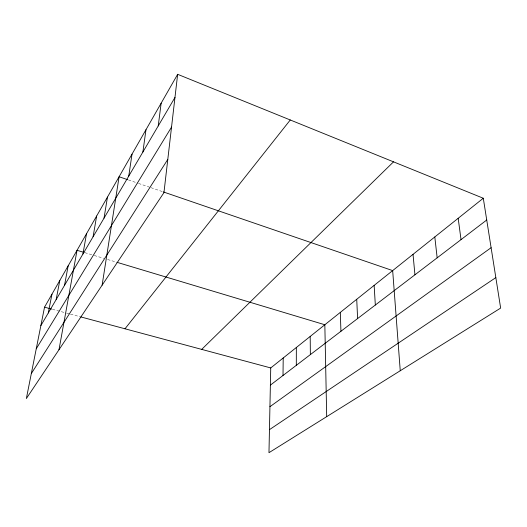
<?xml version="1.0" encoding="UTF-8"?>
<svg xmlns="http://www.w3.org/2000/svg" width="527" height="527" viewBox="0 0 527 527"><rect width="100%" height="100%" fill="white"/><g stroke="black" fill="none" stroke-linecap="round" stroke-linejoin="round"><path stroke-width="0.4" stroke-dasharray="2.63 1.98" d="M52.397 309.29L65.77 312.88M66.554 313.091L69.702 313.934M70.486 314.145L79.946 316.687M84.867 252.664L93.477 255.246M94.254 255.483L103.648 258.302M107.561 259.482L116.138 262.057M128.43 179.944L137.758 183.146M138.535 183.409L150.202 187.414M150.979 187.678L162.54 191.65"/><path stroke-width="0.79" d="M296.312 365.33L296.345 347.497M283.006 375.487L283.21 357.985M483.292 198.244L270.74 367.938L268.974 452.686L500.65 308.084L483.292 198.244L177.652 74.314L44.531 307.175L26.35 398.557L163.943 192.665L177.652 74.314M158.232 125.933L161.143 103.2M142.883 152.04L145.979 129.721M128.766 176.058L132.013 154.154M102.119 285.173L119.095 176.743L127.653 179.681M104.017 218.165L107.468 197.091M93.108 236.715L96.632 216.044M82.937 254.014L86.514 233.744M58.991 349.717L77.041 250.312L84.083 252.426M64.518 285.351L68.154 265.852M56.152 299.58L59.808 280.45M48.286 312.972L51.949 294.204M40.869 325.587L174.977 97.442M36.251 348.788L171.538 127.093M31.317 373.584L167.797 159.417M124.998 328.789L290.265 119.978M201.689 349.394L393.524 161.848M270.384 385.118L486.731 220.009M269.929 406.699L491.111 247.703M269.455 429.657L495.835 277.61M44.531 307.175L51.613 309.072M80.736 316.898L270.74 367.938M116.915 262.288L324.836 324.751L326.694 416.659M163.311 191.914L392.668 270.595L400.256 370.744M458.174 218.303L461.033 239.627M434.808 236.952L437.166 257.841M413.03 254.343L414.94 274.804M374.144 285.384L375.329 305.034M356.726 299.29L357.609 318.552M340.317 312.392L340.929 331.279M310.199 336.437L310.363 354.612"/></g></svg>
